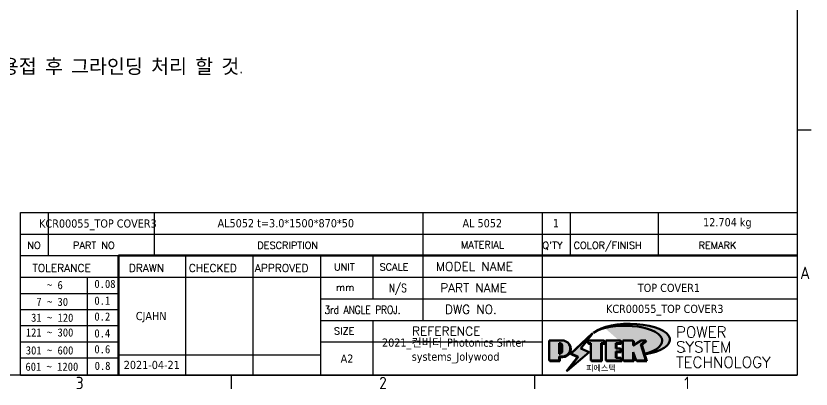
# Model space of a CAD drawing. Header units: millimetres. Extents: x 0 to 51860, y 0 to 5940.
# Drawn here: x 48013 to 48985, y 33 to 489 of the extents above; entities that cross this region are included whole.
import ezdxf
from ezdxf.enums import TextEntityAlignment as Align

# ---------------------------------------------------------------- set-up
doc = ezdxf.new("R2010")
doc.units = ezdxf.units.MM
doc.header["$LTSCALE"] = 10
doc.layers.get('0').update_dxf_attribs({"color": 3, "lineweight": 25})
for name, color, linetype, lineweight in [('경계(ISO)', 7, 'Continuous', 25), ('기호(ISO)', 5, 'Continuous', 25), ('제목(ISO)', 5, 'Continuous', 50), ('해치(ISO)', 7, 'Continuous', 18)]:
    doc.layers.add(name, color=color, linetype=linetype, lineweight=lineweight)
doc.styles.add('HAN_291', font='')
doc.styles.add('HAN_370', font='', dxfattribs={"width": 2})
doc.styles.add('RC_284', font='ROMANC.shx')
doc.styles.add('RC_287', font='ROMANC.shx')
doc.styles.add('RC_292', font='ROMANC.shx')
doc.styles.add('ROMANT_294', font='romant.shx')
doc.styles.add('문자 텍스트_PSTEK_POSCO', font='isocp.shx')
doc.styles.add('치수 텍스트_PSTEK_POSCO', font='isocp.shx')
doc.styles.add('텍스트 스타일198', font='tahoma.ttf')
doc.styles.add('텍스트 스타일333', font='ROMANC.shx', dxfattribs={"width": 0.800000011920929})
doc.styles.get('HAN_291').set_extended_font_data('GulimChe')
doc.styles.get('HAN_370').set_extended_font_data('GulimChe')
doc.dimstyles.new('치수_PSTEK_POSCO$7', dxfattribs={"dimscale": 10, "dimtxt": 3.5, "dimasz": 2.5, "dimexe": 2, "dimexo": 2.5, "dimgap": 1, "dimtad": 1, "dimrnd": 1e-08, "dimdsep": 46, "dimtxsty": '치수 텍스트_PSTEK_POSCO', "dimcen": 0.09, "dimdle": 10, "dimclrd": 7, "dimclre": 7, "dimclrt": 2, "dimadec": 1, "dimazin": 2, "dimtfac": 1, "dimtmove": 0, "dimatfit": 3, "dimfxl": 0, "dimtolj": 1, "dimlwd": -1, "dimlwe": -1, "dimarcsym": 0})

# ---------------------------------------------------------------- blocks, each defined once
blk = doc.blocks.new('제목 블록 PSTEK')
for color, points in [(252, [(317.2195697678507, 17.0593801673321), (322.0326348870767, 21.62682475217465), (322.2781991042243, 21.94392121864296), (317.0471853425802, 16.97985676345368), (318.7512090904202, 16.1899260703855), (316.0018030350395, 12.71868385740789), (316.3356552234328, 13.00206718743325), (318.9235935156908, 16.2694494742633)]), (5, [(321.6183518841322, 17.4193704504104), (319.5281351041078, 18.24969419629727), (322.4505835294948, 22.02344462252142), (317.2195697678507, 17.0593801673321), (318.9235935156908, 16.2694494742633), (316.1741874603099, 12.79820726128571)]), (1, [(324.4839107253602, 19.60711530335299), (325.2419748254881, 19.60711530335299), (325.2419748254881, 20.25857663940324), (321.2266040451076, 20.25857663940324), (321.2266040451076, 19.60711530335299), (321.9846681452406, 19.60711530335299), (321.9846681452406, 15.3430047401139), (324.4839107253602, 15.3430047401139)]), (252, [(321.9846681452406, 19.60711530335299), (321.4042753185749, 19.60711530335299), (321.4042753185749, 19.45905590879572), (321.9846681452406, 19.45905590879572)]), (252, [(324.6615819988275, 19.45905590879572), (325.4196460989604, 19.45905590879572), (325.4196460989604, 20.11051724484596), (325.2419748254881, 20.11051724484596), (325.2419748254881, 19.60711530335299), (324.4839107253602, 19.60711530335299), (324.4839107253602, 15.3430047401139), (322.1623394187076, 15.3430047401139), (322.1623394187076, 15.19494534555726), (324.6615819988275, 15.19494534555726)]), (1, [(329.2277337269622, 20.25857663940324), (325.65654113025, 20.25857663940324), (325.65654113025, 15.3430047401139), (329.3580259941756, 15.3430047401139), (329.3580259941756, 15.9944660761648), (328.1137701654877, 15.9944660761648), (328.1137701654877, 17.56360607323003), (329.2277337269622, 17.56360607323003), (329.2277337269622, 18.25543873810179), (328.1137701654877, 18.25543873810179), (328.1137701654877, 19.60711530335299), (329.2277337269622, 19.60711530335299)]), (252, [(328.2914414389548, 19.45905590879572), (329.4054050004294, 19.45905590879572), (329.4054050004294, 20.11051724484596), (329.2277337269622, 20.11051724484596), (329.2277337269622, 19.60711530335299), (328.1137701654877, 19.60711530335299), (328.1137701654877, 18.25543873810179), (328.2914414389548, 18.25543873810179)]), (1, [(332.3312149849806, 20.25857663940324), (329.8592894925411, 20.25857663940324), (329.8592894925411, 15.3430047401139), (332.3312149849806, 15.3430047401139), (332.3312149849806, 17.4318630164523), (333.0701931098801, 15.3430047401139), (335.4855464857051, 15.3430047401139), (334.2514536401189, 19.30614745124769), (335.4379594596742, 20.25857663940324), (334.3071782107978, 20.25857663940324), (332.3312149849806, 18.99741471888304)]), (252, [(332.5088862584528, 20.1105172448466), (332.3312149849806, 20.1105172448466), (332.3312149849806, 18.99741471888368), (332.5088862584528, 19.11081371413894)]), (252, [(335.6156307331414, 20.11051724484596), (335.2535118015555, 20.11051724484596), (334.2514536401189, 19.30614745124769), (335.4855464857051, 15.3430047401139), (333.1954852176545, 15.3430047401139), (333.2478643833523, 15.19494534555726), (335.6632177591723, 15.19494534555726), (334.4291249135862, 19.15808805669106)]), (252, [(328.2914414389548, 17.41554667867274), (329.4054050004294, 17.41554667867274), (329.4054050004294, 18.10737934354514), (329.2277337269622, 18.10737934354514), (329.2277337269622, 17.56360607323003), (328.1137701654877, 17.56360607323003), (328.1137701654877, 15.9944660761648), (328.2914414389548, 15.9944660761648)]), (252, [(329.5356972676428, 15.8464066816075), (329.3580259941756, 15.8464066816075), (329.3580259941756, 15.3430047401139), (325.8342124037171, 15.3430047401139), (325.8342124037171, 15.19494534555726), (329.5356972676428, 15.19494534555726)]), (252, [(332.5088862584528, 16.92964231796647), (332.3312149849806, 17.43186301645164), (332.3312149849806, 15.3430047401139), (330.0369607660135, 15.3430047401139), (330.0369607660135, 15.19494534555726), (332.5088862584528, 15.19494534555726)])]:
    blk.add_hatch(color=color).paths.add_polyline_path(points)
h = blk.add_hatch(color=1)
edge = h.paths.add_edge_path(flags=0)
edge.add_line((314.2242174273352, 19.60711530335299), (314.2242174273352, 17.00126995915134))
edge.add_line((314.2242174273352, 17.00126995915134), (314.3485873187598, 17.00126995915134))
edge.add_arc((314.3485873187598, 17.6527312952023), 0.6514613360509371, 270, 360)
edge.add_line((315.0000486548106, 17.6527312952023), (315.0000486548106, 18.95565396730211))
edge.add_arc((314.3485873187598, 18.95565396730212), 0.6514613360508712, 0, 90)
edge.add_line((314.3485873187598, 19.60711530335299), (314.2242174273352, 19.60711530335299))
edge = h.paths.add_edge_path()
edge.add_arc((314.9847713324306, 18.28938669179658), 1.969189947606664, 269.9999999999959, 450)
edge.add_line((314.9847713324306, 20.25857663940318), (311.7664314776902, 20.25857663940324))
edge.add_line((311.7664314776902, 20.25857663940324), (311.7664314776902, 15.3430047401139))
edge.add_line((311.7664314776902, 15.3430047401139), (314.2242174273352, 15.3430047401139))
edge.add_line((314.2242174273352, 15.3430047401139), (314.2242174273352, 16.32019674418991))
edge.add_line((314.2242174273352, 16.32019674418991), (314.9847713324307, 16.32019674418991))
h = blk.add_hatch(color=252)
edge = h.paths.add_edge_path()
edge.add_arc((314.9847713324309, 18.28938669179657), 1.969189947606666, 270, 406.8278729790604)
edge.add_arc((315.1624426058984, 18.1413272972396), 1.969189947606962, -90, 53.560984836317004, ccw=False)
edge.add_line((315.1624426058984, 16.17213734963263), (314.4018887008024, 16.17213734963263))
edge.add_line((314.4018887008024, 16.17213734963263), (314.4018887008024, 15.19494534555726))
edge.add_line((314.4018887008024, 15.19494534555726), (311.9441027511573, 15.19494534555726))
edge.add_line((311.9441027511573, 15.19494534555726), (311.9441027511573, 15.3430047401139))
edge.add_line((311.9441027511573, 15.3430047401139), (314.2242174273352, 15.3430047401139))
edge.add_line((314.2242174273352, 15.3430047401139), (314.2242174273352, 16.32019674418991))
edge.add_line((314.2242174273352, 16.32019674418991), (314.9847713324309, 16.32019674418991))
h = blk.add_hatch(color=252)
edge = h.paths.add_edge_path()
edge.add_line((314.4018887008024, 19.45905590879572), (314.5262585922315, 19.45905590879572))
edge.add_arc((314.5262585922314, 18.80759457274939), 0.6514613360463194, 60.4189348879147, 90.00000000000318, ccw=False)
edge.add_arc((314.3485873187602, 18.95565396730057), 0.6514613360524251, 39.96992292766206, 90.00000000009999)
edge.add_line((314.3485873187591, 19.60711530335307), (314.2242174273352, 19.60711530335298))
edge.add_line((314.2242174273352, 19.60711530335299), (314.2242174273352, 17.00126995915134))
edge.add_line((314.2242174273352, 17.00126995915134), (314.3485873187591, 17.00126995915134))
edge.add_arc((314.3485873187568, 17.652731295233), 0.6514613360816299, 270.0000000002, 274.6930825552478)
edge.add_line((314.4018887008024, 17.0034541317032), (314.4018887008024, 19.45905590879572))
at = {"layer": '해치(ISO)'}
h = blk.add_hatch(color=140, dxfattribs=at)
edge = h.paths.add_edge_path()
edge.add_ellipse((330.3660919371412, 20.15576403068321), major_axis=(9.100907360794343, 0), ratio=0.4069904968023172, start_angle=301.3098473703837, end_angle=507.7436900681698)
edge.add_ellipse((331.5340919371412, 20.4634168429492), major_axis=(-9.82350664112931, 0), ratio=0.3942600559756514, start_angle=111.51207141178469, end_angle=334.47025347086895, ccw=False)
edge.add_line((335.1363447531188, 16.8601935978785), (335.0955236905705, 16.99119398620872))
at = {"color": 180}
for p, q in [((182.475792979055, 11.79100474011392), (182.4757929790549, 51.56524660363496)), ((182.4757929790549, 51.56524660363496), (372.4757929537551, 51.56524660363496)), ((189.2651435055721, 51.56524660363496), (189.2651435055722, 41.00524660363494)), ((215.2152739891528, 41.00524660363494), (215.2152739891528, 51.56524660363496)), ((280.8758854511282, 51.56524660363496), (280.8758854511282, 41.00524660363494)), ((310.0881549537552, 51.56524660363496), (310.0881549537553, 41.00524660363494)), ((316.9044520275131, 51.56524660363496), (316.9044520275127, 41.00524660363494)), ((338.4566026226726, 51.56524660363496), (338.4566026226727, 41.00524660363494)), ((372.4757929537551, 51.56524660363496), (372.4757929537551, 11.79100474011389)), ((182.475792979055, 46.2852466036349), (372.4757929537551, 46.28524660363492)), ((182.475792979055, 41.00524660363493), (206.451475290024, 41.00524660363493)), ((222.9401812389276, 11.79100474011392), (222.9401812389276, 41.00524660363494)), ((239.4288871878316, 11.79100474011392), (239.4288871878316, 41.00524660363494)), ((255.9175931367356, 11.79100474011392), (255.9175931367356, 41.00524660363494)), ((268.6918866058747, 41.00524660363494), (268.6918866058747, 30.44524660363498)), ((280.8758854511282, 41.00524660363494), (280.8758854511282, 25.16524660363502)), ((310.088154953755, 41.00524660363494), (310.088154953755, 11.79100474011392)), ((182.475792979055, 35.72524660363497), (206.451475290024, 35.72524660363497)), ((198.8621818849491, 12.02524660363491), (198.8621818849491, 35.72524660363497)), ((206.451475290024, 35.72524660363497), (372.4757929537551, 35.72524660363497)), ((182.475792979055, 31.77524660363492), (206.451475290024, 31.77524660363492)), ((255.917593136736, 30.44524660363498), (372.4757929537552, 30.44524660363501)), ((182.475792979055, 27.82524660363487), (206.451475290024, 27.82524660363487)), ((182.475792979055, 23.87524660363505), (206.451475290024, 23.87524660363505)), ((255.9175931367359, 25.16524660363502), (372.4757929537552, 25.165246603635)), ((268.6918866058744, 25.16524660363502), (268.6918866058744, 11.79100474011392)), ((182.475792979055, 19.92524660363478), (206.451475290024, 19.92524660363478)), ((255.9175931367359, 19.88524660363481), (310.0881549537553, 19.88524660363481)), ((182.475792979055, 15.97524660363496), (206.451475290024, 15.97524660363496)), ((206.451475290024, 16.74100474011396), (255.9175931367359, 16.74100474011396)), ((182.475792979055, 11.79100474011392), (372.4757929537551, 11.79100474011389))]:
    blk.add_line(p, q, dxfattribs=at)
at = {"color": 7, "lineweight": 50}
for p, q in [((206.4514752900237, 11.79100474011392), (206.4514752900237, 41.00524660363494)), ((206.451475290024, 41.00524660363494), (372.4757929537551, 41.00524660363496))]:
    blk.add_line(p, q, dxfattribs=at)
at = {"color": 7}
for p, q in [((322.2781991042243, 21.94392121864296), (317.0471853425802, 16.97985676345368)), ((322.4505835294948, 22.02344462252142), (317.2195697678507, 17.0593801673321)), ((317.2195697678507, 17.0593801673321), (322.0326348870767, 21.62682475217465)), ((319.5281351041078, 18.24969419629727), (322.4505835294948, 22.02344462252142)), ((322.0326348870767, 21.62682475217465), (322.2781991042243, 21.94392121864296)), ((311.7664314776902, 20.25900474011391), (311.7664314776902, 15.34300474011391)), ((314.9847713324309, 20.25857663940324), (311.7664314776902, 20.25857663940324)), ((314.9847713324309, 20.25857663940324), (311.7664314776902, 20.25857663940324)), ((311.7664314776902, 20.25857663940324), (311.7664314776902, 15.3430047401139)), ((314.2242174273352, 17.00126995915134), (314.2242174273352, 19.60711530335299)), ((314.2242174273352, 19.60711530335299), (314.3485873187591, 19.60711530335299)), ((314.3485873187591, 19.60711530335299), (314.2242174273352, 19.60711530335299)), ((314.2242174273352, 19.60711530335299), (314.2242174273352, 17.00126995915134)), ((314.2242174273352, 17.00126995915134), (314.2242174273352, 19.60711530335299)), ((314.2242174273352, 19.60711530335299), (314.3485873187591, 19.60711530335299)), ((314.4018887008024, 19.45905590879572), (314.5262585922314, 19.45905590879572)), ((314.4018887008024, 17.0034541317032), (314.4018887008024, 19.45905590879572)), ((325.2419748254881, 20.25857663940324), (321.2266040451076, 20.25857663940324)), ((321.2266040451076, 20.25857663940324), (321.2266040451076, 19.60711530335299)), ((325.2419748254881, 20.25857663940324), (321.2266040451076, 20.25857663940324)), ((321.2266040451076, 20.25857663940324), (321.2266040451076, 19.60711530335299)), ((321.2266040451076, 19.60711530335299), (321.9846681452406, 19.60711530335299)), ((321.2266040451076, 19.60711530335299), (321.9846681452406, 19.60711530335299)), ((321.4042753185749, 19.60711530335299), (321.4042753185749, 19.45905590879572)), ((321.9846681452406, 19.60711530335299), (321.4042753185749, 19.60711530335299)), ((321.4042753185749, 19.45905590879572), (321.9846681452406, 19.45905590879572)), ((321.9846681452406, 19.60711530335299), (321.9846681452406, 15.3430047401139)), ((321.9846681452406, 19.45905590879572), (321.9846681452406, 19.60711530335299)), ((321.9846681452406, 19.60711530335299), (321.9846681452406, 15.3430047401139)), ((324.4839107253602, 19.60711530335299), (325.2419748254881, 19.60711530335299)), ((324.4839107253602, 15.3430047401139), (324.4839107253602, 19.60711530335299)), ((325.2419748254881, 19.60711530335299), (324.4839107253602, 19.60711530335299)), ((324.4839107253602, 19.60711530335299), (324.4839107253602, 15.3430047401139)), ((324.4839107253602, 19.60711530335299), (325.2419748254881, 19.60711530335299)), ((324.4839107253602, 15.3430047401139), (324.4839107253602, 19.60711530335299)), ((324.6615819988275, 19.45905590879572), (325.4196460989604, 19.45905590879572)), ((324.6615819988275, 15.19494534555726), (324.6615819988275, 19.45905590879572)), ((325.2419748254881, 19.60711530335299), (325.2419748254881, 20.25857663940324)), ((325.2419748254881, 19.60711530335299), (325.2419748254881, 20.25857663940324)), ((325.4196460989604, 20.11051724484596), (325.2419748254881, 20.11051724484596)), ((325.2419748254881, 20.11051724484596), (325.2419748254881, 19.60711530335299)), ((325.4196460989604, 19.45905590879572), (325.4196460989604, 20.11051724484596)), ((329.2277337269622, 20.25857663940324), (325.65654113025, 20.25857663940324)), ((325.65654113025, 20.25857663940324), (325.65654113025, 15.3430047401139)), ((325.65654113025, 20.25857663940324), (325.65654113025, 15.3430047401139)), ((329.2277337269622, 20.25857663940324), (325.65654113025, 20.25857663940324)), ((328.1137701654877, 18.25543873810179), (328.1137701654877, 19.60711530335299)), ((328.1137701654877, 19.60711530335299), (329.2277337269622, 19.60711530335299)), ((329.2277337269622, 19.60711530335299), (328.1137701654877, 19.60711530335299)), ((328.1137701654877, 19.60711530335299), (328.1137701654877, 18.25543873810179)), ((328.1137701654877, 18.25543873810179), (328.1137701654877, 19.60711530335299)), ((328.1137701654877, 19.60711530335299), (329.2277337269622, 19.60711530335299)), ((328.2914414389548, 18.25543873810179), (328.2914414389548, 19.45905590879572)), ((328.2914414389548, 19.45905590879572), (329.4054050004294, 19.45905590879572)), ((329.2277337269622, 19.60711530335299), (329.2277337269622, 20.25857663940324)), ((329.2277337269622, 19.60711530335299), (329.2277337269622, 20.25857663940324)), ((329.4054050004294, 20.11051724484596), (329.2277337269622, 20.11051724484596)), ((329.2277337269622, 20.11051724484596), (329.2277337269622, 19.60711530335299)), ((329.4054050004294, 19.45905590879572), (329.4054050004294, 20.11051724484596)), ((332.3312149849806, 20.25857663940324), (329.8592894925411, 20.25857663940324)), ((329.8592894925411, 20.25857663940324), (329.8592894925411, 15.3430047401139)), ((329.8592894925411, 20.25857663940324), (329.8592894925411, 15.3430047401139)), ((332.3312149849806, 20.25857663940324), (329.8592894925411, 20.25857663940324)), ((334.3071782107978, 20.25857663940324), (332.3312149849806, 18.99741471888304)), ((332.3312149849806, 18.99741471888304), (332.3312149849806, 20.25857663940324)), ((334.3071782107978, 20.25857663940324), (332.3312149849806, 18.99741471888304)), ((332.3312149849806, 18.99741471888304), (332.3312149849806, 20.25857663940324)), ((332.5088862584528, 20.1105172448466), (332.3312149849806, 20.1105172448466)), ((332.3312149849806, 20.1105172448466), (332.3312149849806, 18.99741471888368)), ((332.5088862584528, 19.11081371413894), (332.5088862584528, 20.1105172448466)), ((334.2514536401189, 19.30614745124769), (335.4379594596742, 20.25857663940324)), ((334.2514536401189, 19.30614745124769), (335.4379594596742, 20.25857663940324)), ((335.2535118015555, 20.11051724484596), (334.2514536401189, 19.30614745124769)), ((335.4379594596742, 20.25857663940324), (334.3071782107978, 20.25857663940324)), ((335.4379594596742, 20.25857663940324), (334.3071782107978, 20.25857663940324)), ((334.4291249135862, 19.15808805669104), (335.6156307331414, 20.11051724484596)), ((335.6156307331414, 20.11051724484596), (335.2535118015555, 20.11051724484596)), ((315.0000486548106, 18.95565396730275), (315.0000486548106, 17.65273129520161)), ((315.0000486548106, 18.95565396730275), (315.0000486548106, 17.65273129520161)), ((321.6183518841322, 17.4193704504104), (319.5281351041078, 18.24969419629727)), ((329.2277337269622, 18.25543873810179), (328.1137701654877, 18.25543873810179)), ((328.1137701654877, 18.25543873810179), (328.2914414389548, 18.25543873810179)), ((329.2277337269622, 18.25543873810179), (328.1137701654877, 18.25543873810179)), ((328.1137701654877, 17.56360607323003), (329.2277337269622, 17.56360607323003)), ((328.1137701654877, 15.9944660761648), (328.1137701654877, 17.56360607323003)), ((329.2277337269622, 17.56360607323003), (328.1137701654877, 17.56360607323003)), ((328.1137701654877, 17.56360607323003), (328.1137701654877, 15.9944660761648)), ((328.1137701654877, 17.56360607323003), (329.2277337269622, 17.56360607323003)), ((328.1137701654877, 15.9944660761648), (328.1137701654877, 17.56360607323003)), ((329.2277337269622, 17.56360607323003), (329.2277337269622, 18.25543873810179)), ((329.2277337269622, 17.56360607323003), (329.2277337269622, 18.25543873810179)), ((329.4054050004294, 18.10737934354514), (329.2277337269622, 18.10737934354514)), ((329.2277337269622, 18.10737934354514), (329.2277337269622, 17.56360607323003)), ((329.4054050004294, 17.41554667867274), (329.4054050004294, 18.10737934354514)), ((332.3312149849806, 18.99741471888368), (332.5088862584528, 19.11081371413894)), ((335.4855464857051, 15.3430047401139), (334.2514536401189, 19.30614745124769)), ((334.2514536401189, 19.30614745124769), (335.4855464857051, 15.3430047401139)), ((335.4855464857051, 15.3430047401139), (334.2514536401189, 19.30614745124769)), ((335.6632177591723, 15.19494534555726), (334.4291249135862, 19.15808805669104)), ((345.0447381189468, 17.50375595811051), (344.9867755289346, 17.689895936919)), ((314.3485873187591, 17.00126995915134), (314.2242174273352, 17.00126995915134)), ((314.2242174273352, 17.00126995915134), (314.3485873187591, 17.00126995915134)), ((314.3485873187591, 17.00126995915134), (314.2242174273352, 17.00126995915134)), ((314.2242174273352, 16.32019674418991), (314.9847713324309, 16.32019674418991)), ((314.2242174273352, 15.3430047401139), (314.2242174273352, 16.32019674418991)), ((314.9847713324309, 16.32019674418991), (314.2242174273352, 16.32019674418991)), ((314.2242174273352, 16.32019674418991), (314.2242174273352, 15.3430047401139)), ((314.2242174273352, 16.32019674418991), (314.9847713324309, 16.32019674418991)), ((314.2242174273352, 15.3430047401139), (314.2242174273352, 16.32019674418991)), ((314.4018887008024, 16.17213734963263), (315.162442605898, 16.17213734963263)), ((314.4018887008024, 15.19494534555726), (314.4018887008024, 16.17213734963263)), ((318.7512090904202, 16.1899260703855), (316.0018030350395, 12.71868385740789)), ((316.1741874603099, 12.79820726128571), (321.6183518841322, 17.4193704504104)), ((318.9235935156908, 16.2694494742633), (316.1741874603099, 12.79820726128571)), ((316.3356552234328, 13.00206718743325), (318.9235935156908, 16.2694494742633)), ((317.0471853425802, 16.97985676345368), (318.7512090904202, 16.1899260703855)), ((318.9235935156908, 16.2694494742633), (317.2195697678507, 17.0593801673321)), ((317.2195697678507, 17.0593801673321), (318.9235935156908, 16.2694494742633)), ((329.3580259941756, 15.9944660761648), (328.1137701654877, 15.9944660761648)), ((328.1137701654877, 15.9944660761648), (328.2914414389548, 15.9944660761648)), ((329.3580259941756, 15.9944660761648), (328.1137701654877, 15.9944660761648)), ((328.2914414389548, 15.9944660761648), (328.2914414389548, 17.41554667867274)), ((328.2914414389548, 17.41554667867274), (329.4054050004294, 17.41554667867274)), ((329.3580259941756, 15.3430047401139), (329.3580259941756, 15.9944660761648)), ((329.3580259941756, 15.3430047401139), (329.3580259941756, 15.9944660761648)), ((329.5356972676428, 15.8464066816075), (329.3580259941756, 15.8464066816075)), ((329.3580259941756, 15.8464066816075), (329.3580259941756, 15.3430047401139)), ((329.5356972676428, 15.19494534555726), (329.5356972676428, 15.8464066816075)), ((332.3312149849806, 17.4318630164523), (333.0701931098801, 15.3430047401139)), ((332.3312149849806, 15.3430047401139), (332.3312149849806, 17.4318630164523)), ((332.5088862584528, 16.92964231796647), (332.3312149849806, 17.43186301645164)), ((332.3312149849806, 17.43186301645164), (332.3312149849806, 15.3430047401139)), ((332.3312149849806, 17.4318630164523), (333.0701931098801, 15.3430047401139)), ((332.3312149849806, 15.3430047401139), (332.3312149849806, 17.4318630164523)), ((332.5088862584528, 15.19494534555726), (332.5088862584528, 16.92964231796647)), ((311.7664314776902, 15.3430047401139), (314.2242174273352, 15.3430047401139)), ((311.7664314776902, 15.3430047401139), (314.2242174273352, 15.3430047401139)), ((314.2242174273352, 15.3430047401139), (311.9441027511573, 15.3430047401139)), ((311.9441027511573, 15.3430047401139), (311.9441027511573, 15.19494534555726)), ((311.9441027511573, 15.19494534555726), (314.4018887008024, 15.19494534555726)), ((321.9846681452406, 15.3430047401139), (324.4839107253602, 15.3430047401139)), ((321.9846681452406, 15.3430047401139), (324.4839107253602, 15.3430047401139)), ((324.4839107253602, 15.3430047401139), (322.1623394187076, 15.3430047401139)), ((322.1623394187076, 15.3430047401139), (322.1623394187076, 15.19494534555726)), ((322.1623394187076, 15.19494534555726), (324.6615819988275, 15.19494534555726)), ((325.65654113025, 15.3430047401139), (329.3580259941756, 15.3430047401139)), ((325.65654113025, 15.3430047401139), (329.3580259941756, 15.3430047401139)), ((329.3580259941756, 15.3430047401139), (325.8342124037171, 15.3430047401139)), ((325.8342124037171, 15.3430047401139), (325.8342124037171, 15.19494534555726)), ((325.8342124037171, 15.19494534555726), (329.5356972676428, 15.19494534555726)), ((329.8592894925411, 15.3430047401139), (332.3312149849806, 15.3430047401139)), ((329.8592894925411, 15.3430047401139), (332.3312149849806, 15.3430047401139)), ((332.3312149849806, 15.3430047401139), (330.0369607660135, 15.3430047401139)), ((330.0369607660135, 15.3430047401139), (330.0369607660135, 15.19494534555726)), ((330.0369607660135, 15.19494534555726), (332.5088862584528, 15.19494534555726)), ((333.0701931098801, 15.3430047401139), (335.4855464857051, 15.3430047401139)), ((333.0701931098801, 15.3430047401139), (335.4855464857051, 15.3430047401139)), ((335.4855464857051, 15.3430047401139), (333.1954852176545, 15.3430047401139)), ((333.1954852176545, 15.3430047401139), (333.2478643833523, 15.19494534555726)), ((333.2478643833523, 15.19494534555726), (335.6632177591723, 15.19494534555726)), ((316.0018030350395, 12.71868385740789), (316.3356552234328, 13.00206718743325))]:
    blk.add_line(p, q, dxfattribs=at)
at = {"color": 5}
for p, q in [((322.4505835294948, 22.02344462252142), (317.2195697678507, 17.0593801673321)), ((319.5281351041078, 18.24969419629727), (322.4505835294948, 22.02344462252142)), ((321.6183518841322, 17.4193704504104), (319.5281351041078, 18.24969419629727)), ((316.1741874603099, 12.79820726128571), (321.6183518841322, 17.4193704504104)), ((318.9235935156908, 16.2694494742633), (316.1741874603099, 12.79820726128571)), ((317.2195697678507, 17.0593801673321), (318.9235935156908, 16.2694494742633))]:
    blk.add_line(p, q, dxfattribs=at)
at = {"color": 1}
for p, q in [((314.9847713324309, 20.25857663940324), (311.7664314776902, 20.25857663940324)), ((311.7664314776902, 20.25857663940324), (311.7664314776902, 15.3430047401139)), ((314.2242174273352, 17.00126995915134), (314.2242174273352, 19.60711530335299)), ((314.2242174273352, 19.60711530335299), (314.3485873187591, 19.60711530335299)), ((325.2419748254881, 20.25857663940324), (321.2266040451076, 20.25857663940324)), ((321.2266040451076, 20.25857663940324), (321.2266040451076, 19.60711530335299)), ((321.2266040451076, 19.60711530335299), (321.9846681452406, 19.60711530335299)), ((321.9846681452406, 19.60711530335299), (321.9846681452406, 15.3430047401139)), ((324.4839107253602, 19.60711530335299), (325.2419748254881, 19.60711530335299)), ((324.4839107253602, 15.3430047401139), (324.4839107253602, 19.60711530335299)), ((325.2419748254881, 19.60711530335299), (325.2419748254881, 20.25857663940324)), ((329.2277337269622, 20.25857663940324), (325.65654113025, 20.25857663940324)), ((325.65654113025, 20.25857663940324), (325.65654113025, 15.3430047401139)), ((328.1137701654877, 18.25543873810179), (328.1137701654877, 19.60711530335299)), ((328.1137701654877, 19.60711530335299), (329.2277337269622, 19.60711530335299)), ((329.2277337269622, 19.60711530335299), (329.2277337269622, 20.25857663940324)), ((332.3312149849806, 20.25857663940324), (329.8592894925411, 20.25857663940324)), ((329.8592894925411, 20.25857663940324), (329.8592894925411, 15.3430047401139)), ((334.3071782107978, 20.25857663940324), (332.3312149849806, 18.99741471888304)), ((332.3312149849806, 18.99741471888304), (332.3312149849806, 20.25857663940324)), ((334.2514536401189, 19.30614745124769), (335.4379594596742, 20.25857663940324)), ((335.4379594596742, 20.25857663940324), (334.3071782107978, 20.25857663940324)), ((315.0000486548106, 18.95565396730275), (315.0000486548106, 17.65273129520161)), ((329.2277337269622, 18.25543873810179), (328.1137701654877, 18.25543873810179)), ((328.1137701654877, 17.56360607323003), (329.2277337269622, 17.56360607323003)), ((328.1137701654877, 15.9944660761648), (328.1137701654877, 17.56360607323003)), ((329.2277337269622, 17.56360607323003), (329.2277337269622, 18.25543873810179)), ((335.4855464857051, 15.3430047401139), (334.2514536401189, 19.30614745124769)), ((314.3485873187591, 17.00126995915134), (314.2242174273352, 17.00126995915134)), ((314.2242174273352, 16.32019674418991), (314.9847713324309, 16.32019674418991)), ((314.2242174273352, 15.3430047401139), (314.2242174273352, 16.32019674418991)), ((329.3580259941756, 15.9944660761648), (328.1137701654877, 15.9944660761648)), ((329.3580259941756, 15.3430047401139), (329.3580259941756, 15.9944660761648)), ((332.3312149849806, 17.4318630164523), (333.0701931098801, 15.3430047401139)), ((332.3312149849806, 15.3430047401139), (332.3312149849806, 17.4318630164523)), ((311.7664314776902, 15.3430047401139), (314.2242174273352, 15.3430047401139)), ((321.9846681452406, 15.3430047401139), (324.4839107253602, 15.3430047401139)), ((325.65654113025, 15.3430047401139), (329.3580259941756, 15.3430047401139)), ((329.8592894925411, 15.3430047401139), (332.3312149849806, 15.3430047401139)), ((333.0701931098801, 15.3430047401139), (335.4855464857051, 15.3430047401139))]:
    blk.add_line(p, q, dxfattribs=at)
at = {"color": 7}
for centre, radius, start, end in [((314.3485873187598, 18.95565396730211), 0.6514613360508712, 0, 90), ((314.3485873187602, 18.95565396730057), 0.6514613360524251, 39.96992292766117, 90), ((314.3485873187598, 18.95565396730212), 0.6514613360508712, 0, 90), ((314.5262585922314, 18.80759457274939), 0.6514613360463193, 60.41893488791137, 90), ((314.9847713324309, 18.28938669179658), 1.969189947606665, 270, 90), ((314.9847713324309, 18.28938669179658), 1.969189947606665, 270, 90), ((314.9847713324307, 18.2893866917965), 1.969189947606594, 270, 46.82787297909833), ((315.1624426058984, 18.1413272972396), 1.969189947606961, 270, 53.56098483636067), ((314.3485873187597, 17.65273129520228), 0.6514613360509381, 270, 0), ((314.3485873187598, 17.6527312952023), 0.6514613360509381, 270, 0), ((314.3485873187568, 17.652731295233), 0.6514613360816299, 270, 274.6930825552478)]:
    blk.add_arc(centre, radius, start, end, dxfattribs=at)
at = {"color": 1}
for centre, radius, start, end in [((314.3485873187598, 18.95565396730211), 0.6514613360508712, 0, 90), ((314.9847713324309, 18.28938669179657), 1.969189947606665, 270, 90), ((314.3485873187598, 17.6527312952023), 0.6514613360509381, 270, 0)]:
    blk.add_arc(centre, radius, start, end, dxfattribs=at)
at = {"layer": '제목(ISO)', "lineweight": 18}
blk.add_line((182.475792979055, 35.72500474011393), (182.475792979055, 11.79100474011392), dxfattribs=at)
at = {"layer": '제목(ISO)'}
for p, q in [((322.2781991042243, 21.94392121864296), (317.0471853425802, 16.97985676345368)), ((322.4505835294948, 22.02344462252142), (317.2195697678507, 17.0593801673321)), ((317.2195697678507, 17.0593801673321), (322.0326348870767, 21.62682475217465)), ((319.5281351041078, 18.24969419629727), (322.4505835294948, 22.02344462252142)), ((322.0326348870767, 21.62682475217465), (322.2781991042243, 21.94392121864296)), ((314.9847713324306, 20.25857663940324), (311.7664314776902, 20.25857663940324)), ((311.7664314776902, 20.25857663940324), (311.7664314776902, 15.3430047401139)), ((314.2242174273352, 17.00126995915134), (314.2242174273352, 19.60711530335299)), ((314.2242174273352, 19.60711530335299), (314.3485873187598, 19.60711530335299)), ((314.3485873187591, 19.60711530335299), (314.2242174273352, 19.60711530335299)), ((314.2242174273352, 19.60711530335299), (314.2242174273352, 17.00126995915134)), ((314.4018887008024, 19.45905590879572), (314.5262585922314, 19.45905590879572)), ((314.4018887008024, 17.0034541317032), (314.4018887008024, 19.45905590879572)), ((325.2419748254881, 20.25857663940324), (321.2266040451076, 20.25857663940324)), ((321.2266040451076, 20.25857663940324), (321.2266040451076, 19.60711530335299)), ((321.2266040451076, 19.60711530335299), (321.9846681452406, 19.60711530335299)), ((321.9846681452406, 19.60711530335299), (321.4042753185749, 19.60711530335299)), ((321.4042753185749, 19.60711530335299), (321.4042753185749, 19.45905590879572)), ((321.4042753185749, 19.45905590879572), (321.9846681452406, 19.45905590879572)), ((321.9846681452406, 19.60711530335299), (321.9846681452406, 15.3430047401139)), ((321.9846681452406, 19.45905590879572), (321.9846681452406, 19.60711530335299)), ((324.4839107253602, 19.60711530335299), (325.2419748254881, 19.60711530335299)), ((324.4839107253602, 15.3430047401139), (324.4839107253602, 19.60711530335299)), ((325.2419748254881, 19.60711530335299), (324.4839107253602, 19.60711530335299)), ((324.4839107253602, 19.60711530335299), (324.4839107253602, 15.3430047401139)), ((324.6615819988275, 19.45905590879572), (325.4196460989604, 19.45905590879572)), ((324.6615819988275, 15.19494534555726), (324.6615819988275, 19.45905590879572)), ((325.2419748254881, 19.60711530335299), (325.2419748254881, 20.25857663940324)), ((325.4196460989604, 20.11051724484596), (325.2419748254881, 20.11051724484596)), ((325.2419748254881, 20.11051724484596), (325.2419748254881, 19.60711530335299)), ((325.4196460989604, 19.45905590879572), (325.4196460989604, 20.11051724484596)), ((329.2277337269622, 20.25857663940324), (325.65654113025, 20.25857663940324)), ((325.65654113025, 20.25857663940324), (325.65654113025, 15.3430047401139)), ((328.1137701654877, 18.25543873810179), (328.1137701654877, 19.60711530335299)), ((328.1137701654877, 19.60711530335299), (329.2277337269622, 19.60711530335299)), ((329.2277337269622, 19.60711530335299), (328.1137701654877, 19.60711530335299)), ((328.1137701654877, 19.60711530335299), (328.1137701654877, 18.25543873810179)), ((328.2914414389548, 19.45905590879572), (329.4054050004294, 19.45905590879572)), ((328.2914414389548, 18.25543873810179), (328.2914414389548, 19.45905590879572)), ((329.2277337269622, 19.60711530335299), (329.2277337269622, 20.25857663940324)), ((329.4054050004294, 20.11051724484596), (329.2277337269622, 20.11051724484596)), ((329.2277337269622, 20.11051724484596), (329.2277337269622, 19.60711530335299)), ((329.4054050004294, 19.45905590879572), (329.4054050004294, 20.11051724484596)), ((332.3312149849806, 20.25857663940324), (329.8592894925411, 20.25857663940324)), ((329.8592894925411, 20.25857663940324), (329.8592894925411, 15.3430047401139)), ((334.3071782107978, 20.25857663940324), (332.3312149849806, 18.99741471888304)), ((332.3312149849806, 18.99741471888304), (332.3312149849806, 20.25857663940324)), ((332.5088862584528, 20.1105172448466), (332.3312149849806, 20.1105172448466)), ((332.3312149849806, 20.1105172448466), (332.3312149849806, 18.99741471888368)), ((332.5088862584528, 19.11081371413894), (332.5088862584528, 20.1105172448466)), ((334.2514536401189, 19.30614745124769), (335.4379594596742, 20.25857663940324)), ((335.2535118015555, 20.11051724484596), (334.2514536401189, 19.30614745124769)), ((335.4379594596742, 20.25857663940324), (334.3071782107978, 20.25857663940324)), ((334.4291249135862, 19.15808805669106), (335.6156307331414, 20.11051724484596)), ((335.6156307331414, 20.11051724484596), (335.2535118015555, 20.11051724484596)), ((315.0000486548106, 18.95565396730211), (315.0000486548106, 17.6527312952023)), ((321.6183518841322, 17.4193704504104), (319.5281351041078, 18.24969419629727)), ((329.2277337269622, 18.25543873810179), (328.1137701654877, 18.25543873810179)), ((328.1137701654877, 18.25543873810179), (328.2914414389548, 18.25543873810179)), ((328.1137701654877, 15.9944660761648), (328.1137701654877, 17.56360607323003)), ((328.1137701654877, 17.56360607323003), (329.2277337269622, 17.56360607323003)), ((329.2277337269622, 17.56360607323003), (328.1137701654877, 17.56360607323003)), ((328.1137701654877, 17.56360607323003), (328.1137701654877, 15.9944660761648)), ((329.2277337269622, 17.56360607323003), (329.2277337269622, 18.25543873810179)), ((329.4054050004294, 18.10737934354514), (329.2277337269622, 18.10737934354514)), ((329.2277337269622, 18.10737934354514), (329.2277337269622, 17.56360607323003)), ((329.4054050004294, 17.41554667867274), (329.4054050004294, 18.10737934354514)), ((332.3312149849806, 18.99741471888368), (332.5088862584528, 19.11081371413894)), ((335.4855464857051, 15.3430047401139), (334.2514536401189, 19.30614745124769)), ((334.2514536401189, 19.30614745124769), (335.4855464857051, 15.3430047401139)), ((335.6632177591723, 15.19494534555726), (334.4291249135862, 19.15808805669106)), ((314.3485873187598, 17.00126995915134), (314.2242174273352, 17.00126995915134)), ((314.2242174273352, 17.00126995915134), (314.3485873187591, 17.00126995915134)), ((314.2242174273352, 15.3430047401139), (314.2242174273352, 16.32019674418991)), ((314.2242174273352, 16.32019674418991), (314.9847713324307, 16.32019674418991)), ((314.9847713324309, 16.32019674418991), (314.2242174273352, 16.32019674418991)), ((314.2242174273352, 16.32019674418991), (314.2242174273352, 15.3430047401139)), ((314.4018887008024, 15.19494534555726), (314.4018887008024, 16.17213734963263)), ((314.4018887008024, 16.17213734963263), (315.1624426058984, 16.17213734963263)), ((318.7512090904202, 16.1899260703855), (316.0018030350395, 12.71868385740789)), ((316.1741874603099, 12.79820726128571), (321.6183518841322, 17.4193704504104)), ((318.9235935156908, 16.2694494742633), (316.1741874603099, 12.79820726128571)), ((316.3356552234328, 13.00206718743325), (318.9235935156908, 16.2694494742633)), ((317.0471853425802, 16.97985676345368), (318.7512090904202, 16.1899260703855)), ((317.2195697678507, 17.0593801673321), (318.9235935156908, 16.2694494742633)), ((318.9235935156908, 16.2694494742633), (317.2195697678507, 17.0593801673321)), ((329.3580259941756, 15.9944660761648), (328.1137701654877, 15.9944660761648)), ((328.1137701654877, 15.9944660761648), (328.2914414389548, 15.9944660761648)), ((328.2914414389548, 17.41554667867274), (329.4054050004294, 17.41554667867274)), ((328.2914414389548, 15.9944660761648), (328.2914414389548, 17.41554667867274)), ((329.3580259941756, 15.3430047401139), (329.3580259941756, 15.9944660761648)), ((329.5356972676428, 15.8464066816075), (329.3580259941756, 15.8464066816075)), ((329.3580259941756, 15.8464066816075), (329.3580259941756, 15.3430047401139)), ((329.5356972676428, 15.19494534555726), (329.5356972676428, 15.8464066816075)), ((332.3312149849806, 15.3430047401139), (332.3312149849806, 17.4318630164523)), ((332.3312149849806, 17.4318630164523), (333.0701931098801, 15.3430047401139)), ((332.5088862584528, 16.92964231796647), (332.3312149849806, 17.43186301645164)), ((332.3312149849806, 17.43186301645164), (332.3312149849806, 15.3430047401139)), ((332.5088862584528, 15.19494534555726), (332.5088862584528, 16.92964231796647)), ((311.7664314776902, 15.3430047401139), (314.2242174273352, 15.3430047401139)), ((314.2242174273352, 15.3430047401139), (311.9441027511573, 15.3430047401139)), ((311.9441027511573, 15.3430047401139), (311.9441027511573, 15.19494534555726)), ((311.9441027511573, 15.19494534555726), (314.4018887008024, 15.19494534555726)), ((321.9846681452406, 15.3430047401139), (324.4839107253602, 15.3430047401139)), ((324.4839107253602, 15.3430047401139), (322.1623394187076, 15.3430047401139)), ((322.1623394187076, 15.3430047401139), (322.1623394187076, 15.19494534555726)), ((322.1623394187076, 15.19494534555726), (324.6615819988275, 15.19494534555726)), ((325.65654113025, 15.3430047401139), (329.3580259941756, 15.3430047401139)), ((329.3580259941756, 15.3430047401139), (325.8342124037171, 15.3430047401139)), ((325.8342124037171, 15.3430047401139), (325.8342124037171, 15.19494534555726)), ((325.8342124037171, 15.19494534555726), (329.5356972676428, 15.19494534555726)), ((329.8592894925411, 15.3430047401139), (332.3312149849806, 15.3430047401139)), ((332.3312149849806, 15.3430047401139), (330.0369607660135, 15.3430047401139)), ((330.0369607660135, 15.3430047401139), (330.0369607660135, 15.19494534555726)), ((330.0369607660135, 15.19494534555726), (332.5088862584528, 15.19494534555726)), ((333.0701931098801, 15.3430047401139), (335.4855464857051, 15.3430047401139)), ((335.4855464857051, 15.3430047401139), (333.1954852176545, 15.3430047401139)), ((333.1954852176545, 15.3430047401139), (333.2478643833523, 15.19494534555726)), ((333.2478643833523, 15.19494534555726), (335.6632177591723, 15.19494534555726)), ((316.0018030350395, 12.71868385740789), (316.3356552234328, 13.00206718743325))]:
    blk.add_line(p, q, dxfattribs=at)
at = {"layer": '제목(ISO)', "color": 4}
blk.add_line((335.1363447531188, 16.8601935978785), (335.0955236905705, 16.99119398620872), dxfattribs=at)
at = {"layer": '제목(ISO)'}
for centre, radius, start, end in [((314.3485873187598, 18.95565396730212), 0.6514613360508712, 0, 90), ((314.3485873187602, 18.95565396730057), 0.6514613360524251, 39.96992292766117, 90), ((314.5262585922314, 18.80759457274939), 0.6514613360463193, 60.41893488791137, 90), ((314.9847713324306, 18.28938669179658), 1.969189947606664, 46.82787297909431, 90), ((314.9847713324307, 18.2893866917965), 1.969189947606594, 270, 46.82787297909833), ((314.9847713324309, 18.28938669179657), 1.969189947606666, 270, 46.8278729790603), ((315.1624426058984, 18.1413272972396), 1.969189947606962, 270, 53.56098483631701), ((314.3485873187598, 17.6527312952023), 0.6514613360509371, 270, 0), ((314.3485873187568, 17.652731295233), 0.6514613360816299, 270, 274.6930825552478)]:
    blk.add_arc(centre, radius, start, end, dxfattribs=at)
at = {"layer": '제목(ISO)', "color": 4}
for centre, major_axis, ratio, start_param, end_param in [((331.5340919371412, 20.4634168429492), (9.82350664112931, 0), 0.3942600559756514, 5.087845455444478, 8.97919982663645), ((330.3660919371412, 20.15576403068321), (9.100907360794343, 0), 0.4069904968023172, 5.258848905294775, 8.861799147915196)]:
    blk.add_ellipse(centre, major_axis=major_axis, ratio=ratio, start_param=start_param, end_param=end_param, dxfattribs=at)
at = {"color": 2}
for s, height, style, p in [('NO', 1.742399930953979, 'RC_284', (184.135398793432, 42.62317362549192)), ('PART NO', 1.742399930953979, 'RC_284', (195.3359407378685, 42.62317362549192)), ('DESCRIPTION', 1.742399930953979, 'RC_284', (240.4025565652523, 42.62317362549192)), ("Q'TY", 1.742399930953979, 'RC_284', (310.1440786515383, 42.62317362549192)), ('COLOR/FINISH', 1.742399930953979, 'RC_284', (317.7725341324144, 42.62317362549192)), ('REMARK', 1.742399930953979, 'RC_284', (348.346649953877, 42.62317362549192)), (' TOLERANCE', 1.899999976158142, 'RC_287', (184.0872874387979, 37.00893196870329)), ('DRAWN', 1.899999976158142, 'RC_287', (208.9766620976279, 37.00893196870329)), ('CHECKED', 1.899999976158142, 'RC_287', (223.6856844514997, 37.00893196870329)), ('APPROVED', 1.899999976158142, 'RC_287', (239.7795453577791, 37.00893196870329)), ('UNIT', 1.742399930953979, 'RC_284', (259.1652673287452, 37.34317362549218)), ('SCALE', 1.742399930953979, 'RC_284', (270.2934779252897, 37.34317362549218)), ('MODEL NAME', 2.178000062704086, 'RC_292', (284.096330289083, 37.25462520371384)), ('0.08', 2.000000029802322, 'HAN_291', (200.5467345600617, 33.09873600004101)), ('    ~ 6', 2.000000029802322, 'HAN_291', (183.7721304966814, 32.8176515608431)), ('mm', 1.742399930953979, 'RC_284', (259.6505418159997, 32.3543089683787)), ('PART NAME', 2.178000062704086, 'RC_292', (285.1416959765849, 32.03045329421792)), ('  7 ~ 30', 2.000000029802322, 'HAN_291', (183.7721304966814, 28.70538114822415)), ('0.1', 2.000000029802322, 'HAN_291', (200.5467345600617, 28.98646558742206)), (' DWG NO.', 2.178000062704086, 'RC_292', (284.8124284083233, 26.75045329421772)), (' 31 ~ 120', 2.000000029802322, 'HAN_291', (183.7721304966814, 24.82628181916237)), ('0.2', 2.000000029802322, 'HAN_291', (200.5467345600617, 25.10736625836028)), ('SIZE', 1.742399930953979, 'RC_284', (259.1652673287452, 21.69497768947366)), ('REFERENCE', 2.178000062704086, 'RC_292', (278.2741065029841, 21.43214925458022)), ('121 ~ 300', 2.000000029802322, 'HAN_291', (183.7721304966814, 21.21401206133254)), ('0.4', 2.000000029802322, 'HAN_291', (200.5467345600617, 20.99509650053045)), ('301 ~ 600', 2.000000029802322, 'HAN_291', (183.7721304966814, 16.83491273227077)), ('0.6', 2.000000029802322, 'HAN_291', (200.5467345600617, 17.11599717146868)), ('601 ~ 1200', 2.000000029802322, 'HAN_291', (183.6802025156883, 12.84759660881125)), ('0.8', 2.000000029802322, 'HAN_291', (200.6097246063884, 13.05732192299702))]:
    blk.add_text(s, height=height, dxfattribs=dict(at, style=style)).set_placement(p)
at = {"color": 2, "style": 'RC_284'}
blk.add_text('MATERIAL', height=1.742399930953979, dxfattribs=at).set_placement((295.4820202024417, 43.64524660363492), align=Align.MIDDLE_CENTER)
at = {"color": 7, "style": '텍스트 스타일333', "width": 0.7999999523162842}
blk.add_text('N/S', height=2.000000029802322, dxfattribs=at).set_placement((274.7838860285014, 33.08524660363496), align=Align.MIDDLE_CENTER)
at = {"color": 2, "style": '텍스트 스타일333', "width": 0.7999999523162842}
blk.add_text('3rd ANGLE PROJ.', height=2.000000029802322, dxfattribs=at).set_placement((256.8430306642954, 26.76148381654429))
at = {"color": 7, "style": 'ROMANT_294'}
for s, p in [('POWER', (342.82727231297, 20.97115304607566)), ('SYSTEM', (342.82727231297, 17.3284636719184)), ('TECHNOLOGY', (342.82727231297, 13.57194088644453))]:
    blk.add_text(s, height=2.700000107288361, dxfattribs=at).set_placement(p)
at = {"color": 7, "insert": (320.8519732224835, 14.21236326823155), "char_height": 1.400000005960464, "attachment_point": 1, "line_spacing_factor": 0.3319999873638153, "style": 'HAN_370'}
blk.add_mtext('\\fHY견고딕|b0|i0;\\H1.4000;피에스텍', dxfattribs=at)
at = {"layer": '제목(ISO)', "color": 7, "style": '텍스트 스타일198'}
for tag, p in [('부품_번호_001', (187.4995732858739, 47.91174173065938)), ('설명_001', (231.1954912049363, 47.92245856190991)), ("3._Q'TY_001", (312.7051684889191, 47.92188863032246)), ('질량\\P3;_001', (348.7068979518129, 48.1643332276222)), ('제목_001', (334.1931203638347, 32.30468669314953)), ('부품_번호_001', (326.1588135391058, 27.03694571911726)), ('설계자_001', (210.6823963712259, 25.2331256569733)), ('프로젝트_001', (270.9515900800803, 16.78121179423405)), ('시트_크기_001', (260.8406700039552, 14.83476769856185)), ('프로젝트_002', (278.2261522454282, 13.3578851258059)), ('작성_날짜_001', (207.6944849768033, 13.26600472521278))]:
    blk.add_attdef(tag, p, '', height=2.000000029802322, dxfattribs=at)
for tag, p in [('재질', (295.4820202024417, 48.92524660363499)), ('4._COLOR', (327.6805273250926, 48.92524660363493)), ('1._MODEL_NAME', (341.233897335037, 38.36524660363497)), ('점검자', (231.1845342133799, 26.23312567187446)), ('엔지니어링_승인자', (247.673240162284, 26.23312567187446)), ('점검_날짜', (231.1845342133799, 14.26600474011394)), ('엔지니어링_승인_날짜', (247.6732401622839, 14.26600474011394))]:
    blk.add_attdef(tag, text='', height=2.000000029802322, dxfattribs=at).set_placement(p, align=Align.MIDDLE_CENTER)

msp = doc.modelspace()

# ---------------------------------------------------------------- linework, layer by layer
at = {"layer": '경계(ISO)'}
for p, q in [((48968.15717341211, 350), (48985.1571810415, 350)), ((48275.65705897119, 50), (48275.65705897119, 32.99999833106995)), ((48646.90702082422, 50), (48646.90702082422, 32.99999833106995))]:
    msp.add_line(p, q, dxfattribs=at)
at = {"layer": '경계(ISO)', "flags": 128}
msp.add_lwpolyline([(46098.15709711816, 50), (46098.15709711816, 2050), (48968.15717341211, 2050), (48968.15717341211, 50), (46098.15709711816, 50)], dxfattribs=at)

# ---------------------------------------------------------------- block references
ref = msp.add_blockref('제목 블록 PSTEK', (47105.77813234938, -8.955023700569484), dxfattribs=dict(xscale=5, yscale=5, zscale=5))
ref.add_attrib('설계자_001', 'CJAHN', (48159.19011420553, 117.210604584297), dxfattribs={"layer": '제목(ISO)', "color": 7, "height": 10.00000014901161, "style": '텍스트 스타일198'})
ref.add_attrib('프로젝트_001', '2021_컨버터_Photonics Sinter', (48460.32848530306, 84.66646612533224), dxfattribs={"layer": '제목(ISO)', "color": 7, "height": 10.00000014901161, "style": '텍스트 스타일198'})
ref.add_attrib('시트_크기_001', 'A2', (48409.7262775299, 65.13150787354458), dxfattribs={"layer": '제목(ISO)', "color": 7, "height": 10.00000014901161, "style": '텍스트 스타일198'})
ref.add_attrib("3._Q'TY_001", '1', (48669.30397479399, 230.6544194510428), dxfattribs={"layer": '제목(ISO)', "color": 7, "height": 10.00000014901161, "style": '텍스트 스타일198'})
ref.add_attrib('작성_날짜_001', '2021-04-21', (48144.41845515397, 57.37499992549442), dxfattribs={"layer": '제목(ISO)', "color": 7, "height": 10.00000014901161, "style": '텍스트 스타일198'})
ref.add_attrib('재질_001', 'AL 5052', (48558.77923366946, 230.6712092430997), dxfattribs={"layer": '제목(ISO)', "color": 7, "height": 10.00000014901161, "style": '텍스트 스타일198'})
ref.add_attrib('부품_번호_001', 'KCR00055_TOP COVER3', (48734.27871444997, 125.9745000557539), dxfattribs={"layer": '제목(ISO)', "color": 7, "height": 10.00000014901161, "style": '텍스트 스타일198'})
ref.add_attrib('질량\\P3;_001', '12.704 kg', (48853.06681961234, 231.8666424375416), dxfattribs={"layer": '제목(ISO)', "color": 7, "height": 10.00000014901161, "style": '텍스트 스타일198'})
ref.add_attrib('설명_001', 'AL5052 t=3.0*1500*870*50', (48259.19682406462, 230.6572691089801), dxfattribs={"layer": '제목(ISO)', "color": 7, "height": 10.00000014901161, "style": '텍스트 스타일198'})
ref.add_attrib('부품_번호_001', 'KCR00055_TOP COVER3', (48040.98251318381, 230.3484801134646), dxfattribs={"layer": '제목(ISO)', "color": 7, "height": 10.00000014901161, "style": '텍스트 스타일198'})
ref.add_attrib('제목_001', 'TOP COVER1', (48773.21116191981, 151.6516871188786), dxfattribs={"layer": '제목(ISO)', "color": 7, "height": 10.00000014901161, "style": '텍스트 스타일198'})
ref.add_attrib('프로젝트_002', 'systems_Jolywood', (48496.7012961298, 67.54983278319148), dxfattribs={"layer": '제목(ISO)', "color": 7, "height": 10.00000014901161, "style": '텍스트 스타일198'})

# ---------------------------------------------------------------- texts
at = {"layer": '경계(ISO)', "color": 2, "char_height": 15.00000059604645, "attachment_point": 7, "style": '문자 텍스트_PSTEK_POSCO'}
for s, insert in [('A', (48971.72910120496, 167.4642428464722)), ('3', (48085.87479473293, 32.8569719819352)), ('2', (48456.92079420258, 32.8569719819352)), ('1', (48829.9624276389, 32.99999940395355))]:
    msp.add_mtext(s, dxfattribs=dict(at, insert=insert))
at = {"layer": '기호(ISO)', "color": 2, "insert": (47832.34479428221, 426.5339116058803), "char_height": 17.49999970197678, "width": 463.1834026426077, "attachment_point": 4, "style": '치수 텍스트_PSTEK_POSCO'}
msp.add_mtext('{\\fSystem|b0|i0;\\H17.5000;모든\\fISOCP|b0|i0;\\H17.5000; \\fSystem|b0|i0;\\H17.5000;모서리\\fISOCP|b0|i0;\\H17.5000; \\fSystem|b0|i0;\\H17.5000;부\\fISOCP|b0|i0;\\H17.5000; \\fSystem|b0|i0;\\H17.5000;용접\\fISOCP|b0|i0;\\H17.5000; \\fSystem|b0|i0;\\H17.5000;후\\fISOCP|b0|i0;\\H17.5000; \\fSystem|b0|i0;\\H17.5000;그라인딩\\fISOCP|b0|i0;\\H17.5000; \\fSystem|b0|i0;\\H17.5000;처리\\fISOCP|b0|i0;\\H17.5000; \\fSystem|b0|i0;\\H17.5000;할\\fISOCP|b0|i0;\\H17.5000; \\fSystem|b0|i0;\\H17.5000;것\\fISOCP|b0|i0;\\H17.5000;.}', dxfattribs=at)

# ---------------------------------------------------------------- leaders
at = {"layer": '기호(ISO)', "color": 7, "annotation_type": 0, "has_hookline": 1, "hookline_direction": 0, "text_width": 432.1014432402112}
msp.add_leader([(47766.03575598284, 501.5559958065719), (47797.34479428221, 426.5339116058803), (47822.34479428221, 426.5339116058803)], dimstyle='치수_PSTEK_POSCO$7', override={"dimtad": 0}, dxfattribs=at)

doc.saveas('drawing.dxf')
